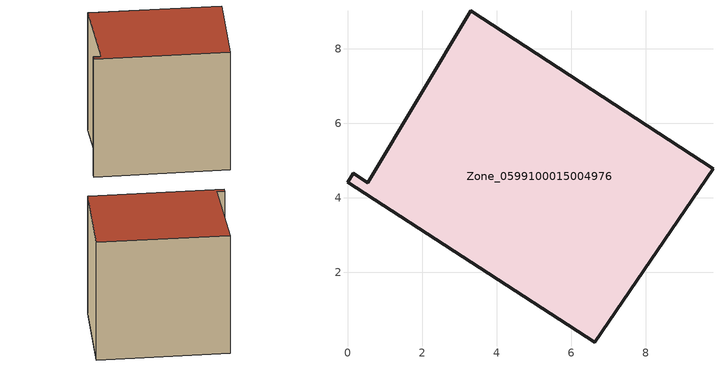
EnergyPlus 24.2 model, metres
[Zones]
Zone_0599100015004976
 floor ground (C_G): 0.15,4.65 0.54,4.4 3.3,9.02 9.81,4.78 6.64,0.12 0,4.42 z0.81
 wall outside (C_F): 0.54,4.4 0.15,4.65 0,4.42 6.64,0.12 9.81,4.78 3.3,9.02 0.54,4.4 z0.81:8.51
 roof outside (C_R): 9.81,4.78 3.3,9.02 0.54,4.4 0.15,4.65 0,4.42 6.64,0.12 z8.51
[BUILDING]
Pand.0599100015004976: North Axis=0; Terrain=City; Loads Convergence Tolerance Value=0.04; Temperature Convergence Tolerance Value=0.4; Solar Distribution=FullExterior; Maximum Number of Warmup Days=25; Minimum Number of Warmup Days=1
[Site:Location]
Rotterdam.The.Hague.AP_ZH_NLD Design_Conditions: Latitude=51.96; Longitude=4.45; Time Zone=1; Elevation=-4.5
[SITE:GROUNDTEMPERATURE:BUILDINGSURFACE]
18, 18, 18, 18, 18, 18, 18, 18, 18, 18, 18, 18
[MATERIAL] Thermal Absorptance=0.9; Solar Absorptance=0.7; Visible Absorptance=0.7
Name | Roughness | Thickness | Conductivity | Density | Specific Heat
G.TI.1965-1974 | MediumSmooth | 0.15 | 0.882353 | 540 | 1210
F.TI.1965-1974 | Rough | 0.3 | 0.697674 | 1920 | 840
R.TI.1965-1974 | MediumRough | 0.2 | 0.232558 | 1500 | 1000
[CONSTRUCTION]
C_G: G.TI.1965-1974
C_F: F.TI.1965-1974
C_R: R.TI.1965-1974
[ZONE]
Zone_0599100015004976: Type=1; Multiplier=1; Ceiling Height=Autocalculate; Volume=Autocalculate; Floor Area=autocalculate; Part of Total Floor Area=Yes
[ZONEINFILTRATION:DESIGNFLOWRATE]
Infil_Zone_0599100015004976: Zone or ZoneList or Space or SpaceList=Zone_0599100015004976; Schedule=AlwaysOn; Design Flow Rate Calculation Method=Flow/Area; Flow Rate per Floor Area=0.003; Constant Term Coefficient=1; Temperature Term Coefficient=0; Velocity Term Coefficient=0; Velocity Squared Term Coefficient=0
[HVACTEMPLATE:ZONE:IDEALLOADSAIRSYSTEM]
Zone_0599100015004976: Maximum Heating Supply Air Temperature=50; Minimum Cooling Supply Air Temperature=13; Maximum Heating Supply Air Humidity Ratio=0.0156; Minimum Cooling Supply Air Humidity Ratio=0.0077; Heating Limit=NoLimit; Cooling Limit=NoLimit; Dehumidification Control Type=ConstantSensibleHeatRatio; Cooling Sensible Heat Ratio=0.7; Dehumidification Setpoint=60; Humidification Control Type=None; Humidification Setpoint=30; Outdoor Air Method=None; Outdoor Air Flow Rate per Person=0.00944; Outdoor Air Flow Rate per Zone Floor Area=0; Outdoor Air Flow Rate per Zone=0; Demand Controlled Ventilation Type=None; Outdoor Air Economizer Type=NoEconomizer; Heat Recovery Type=None; Sensible Heat Recovery Effectiveness=0.7; Latent Heat Recovery Effectiveness=0.65
[ZONECONTROL:THERMOSTAT]
ThermostatControl_Zone_0599100015004976: Zone or ZoneList=Zone_0599100015004976; Control Type Schedule=DualSetpointControlType; Control 1=Thermostat_Zone_0599100015004976; Temperature Difference Between Cutout And Setpoint=0
[THERMOSTATSETPOINT:DUALSETPOINT]
Thermostat_Zone_0599100015004976: Heating Setpoint Temperature Schedule=HeatingSetpoint_Zone_0599100015004976; Cooling Setpoint Temperature Schedule=CoolingSetpoint_Zone_0599100015004976
[SCHEDULE:COMPACT]
HeatingSetpoint_Zone_0599100015004976: Through: 12/31, For: AllDays, Until: 24:00, 21
CoolingSetpoint_Zone_0599100015004976: Through: 12/31, For: AllDays, Until: 24:00, 24
DualSetpointControlType: Through: 12/31, For: AllDays, Until: 24:00, 4
AlwaysOn: Through: 12/31, For: AllDays, Until: 24:00, 1
